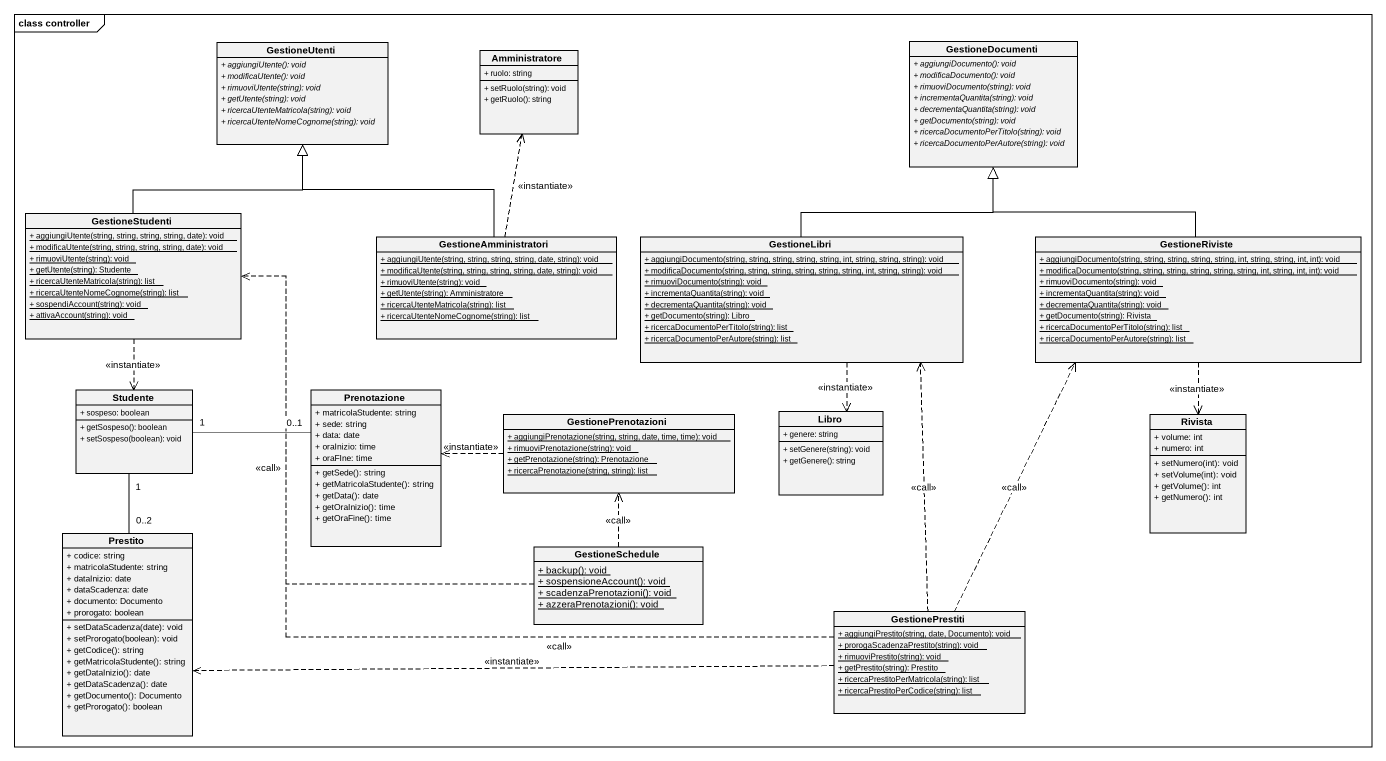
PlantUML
@startuml
mainframe class controller
hide circle
hide empty members
skinparam classAttributeIconSize 0
class GestioneUtenti {
  {abstract} + aggiungiUtente(): void
  {abstract} + modificaUtente(): void
  {abstract} + rimuoviUtente(string): void
  {abstract} + getUtente(string): void
  {abstract} + ricercaUtenteMatricola(string): void
  {abstract} + ricercaUtenteNomeCognome(string): void
}
class GestioneDocumenti {
  {abstract} + aggiungiDocumento(): void
  {abstract} + modificaDocumento(): void
  {abstract} + rimuoviDocumento(string): void
  {abstract} + incrementaQuantita(string): void
  {abstract} + decrementaQuantita(string): void
  {abstract} + getDocumento(string): void
  {abstract} + ricercaDocumentoPerTitolo(string): void
  {abstract} + ricercaDocumentoPerAutore(string): void
}
class Amministratore {
  + ruolo: string
  + setRuolo(string): void
  + getRuolo(): string
}
class GestioneStudenti {
  {static} + aggiungiUtente(string, string, string, string, date): void
  {static} + modificaUtente(string, string, string, string, date): void
  {static} + rimuoviUtente(string): void
  {static} + getUtente(string): Studente
  {static} + ricercaUtenteMatricola(string): list
  {static} + ricercaUtenteNomeCognome(string): list
  {static} + sospendiAccount(string): void
  {static} + attivaAccount(string): void
}
class GestioneAmministratori {
  {static} + aggiungiUtente(string, string, string, string, date, string): void
  {static} + modificaUtente(string, string, string, string, date, string): void
  {static} + rimuoviUtente(string): void
  {static} + getUtente(string): Amministratore
  {static} + ricercaUtenteMatricola(string): list
  {static} + ricercaUtenteNomeCognome(string): list
}
class GestioneLibri {
  {static} + aggiungiDocumento(string, string, string, string, string, int, string, string, string): void
  {static} + modificaDocumento(string, string, string, string, string, string, int, string, string): void
  {static} + rimuoviDocumento(string): void
  {static} + incrementaQuantita(string): void
  {static} + decrementaQuantita(string): void
  {static} + getDocumento(string): Libro
  {static} + ricercaDocumentoPerTitolo(string): list
  {static} + ricercaDocumentoPerAutore(string): list
}
class GestioneRiviste {
  {static} + aggiungiDocumento(string, string, string, string, string, int, string, string, int, int): void
  {static} + modificaDocumento(string, string, string, string, string, string, int, string, int, int): void
  {static} + rimuoviDocumento(string): void
  {static} + incrementaQuantita(string): void
  {static} + decrementaQuantita(string): void
  {static} + getDocumento(string): Rivista
  {static} + ricercaDocumentoPerTitolo(string): list
  {static} + ricercaDocumentoPerAutore(string): list
}
class Studente {
  + sospeso: boolean
  + getSospeso(): boolean
  + setSospeso(boolean): void
}
class Prenotazione {
  + matricolaStudente: string
  + sede: string
  + data: date
  + oraInizio: time
  + oraFIne: time
  + getSede(): string
  + getMatricolaStudente(): string
  + getData(): date
  + getOraInizio(): time
  + getOraFine(): time
}
class Libro {
  + genere: string
  + setGenere(string): void
  + getGenere(): string
}
class GestionePrenotazioni {
  {static} + aggiungiPrenotazione(string, string, date, time, time): void
  {static} + rimuoviPrenotazione(string): void
  {static} + getPrenotazione(string): Prenotazione
  {static} + ricercaPrenotazione(string, string): list
}
class Rivista {
  + volume: int
  + numero: int
  + setNumero(int): void
  + setVolume(int): void
  + getVolume(): int
  + getNumero(): int
}
class Prestito {
  + codice: string
  + matricolaStudente: string
  + dataInizio: date
  + dataScadenza: date
  + documento: Documento
  + prorogato: boolean
  + setDataScadenza(date): void
  + setProrogato(boolean): void
  + getCodice(): string
  + getMatricolaStudente(): string
  + getDataInizio(): date
  + getDataScadenza(): date
  + getDocumento(): Documento
  + getProrogato(): boolean
}
class GestioneSchedule {
  {static} + backup(): void
  {static} + sospensioneAccount(): void
  {static} + scadenzaPrenotazioni(): void
  {static} + azzeraPrenotazioni(): void
}
class GestionePrestiti {
  {static} + aggiungiPrestito(string, date, Documento): void
  {static} + prorogaScadenzaPrestito(string): void
  {static} + rimuoviPrestito(string): void
  {static} + getPrestito(string): Prestito
  {static} + ricercaPrestitoPerMatricola(string): list
  {static} + ricercaPrestitoPerCodice(string): list
}
GestioneStudenti -up-|> GestioneUtenti
GestioneStudenti ..> Studente : <<instantiate>>
GestioneAmministratori -up-|> GestioneUtenti
GestioneAmministratori .up.> Amministratore : <<instantiate>>
GestioneLibri -up-|> GestioneDocumenti
GestioneLibri ..> Libro : <<instantiate>>
GestioneRiviste -up-|> GestioneDocumenti
GestioneRiviste ..> Rivista : <<instantiate>>
Studente "1" -right- "0..1" Prenotazione
Studente "1" -- "0..2" Prestito
GestionePrenotazioni .left.> Prenotazione : <<instantiate>>
GestioneSchedule .up.> GestioneStudenti : <<call>>
GestioneSchedule .up.> GestionePrenotazioni : <<call>>
GestionePrestiti .left.> GestioneStudenti : <<call>>
GestionePrestiti .up.> GestioneLibri : <<call>>
GestionePrestiti .up.> GestioneRiviste : <<call>>
GestionePrestiti .left.> Prestito : <<instantiate>>
@enduml
